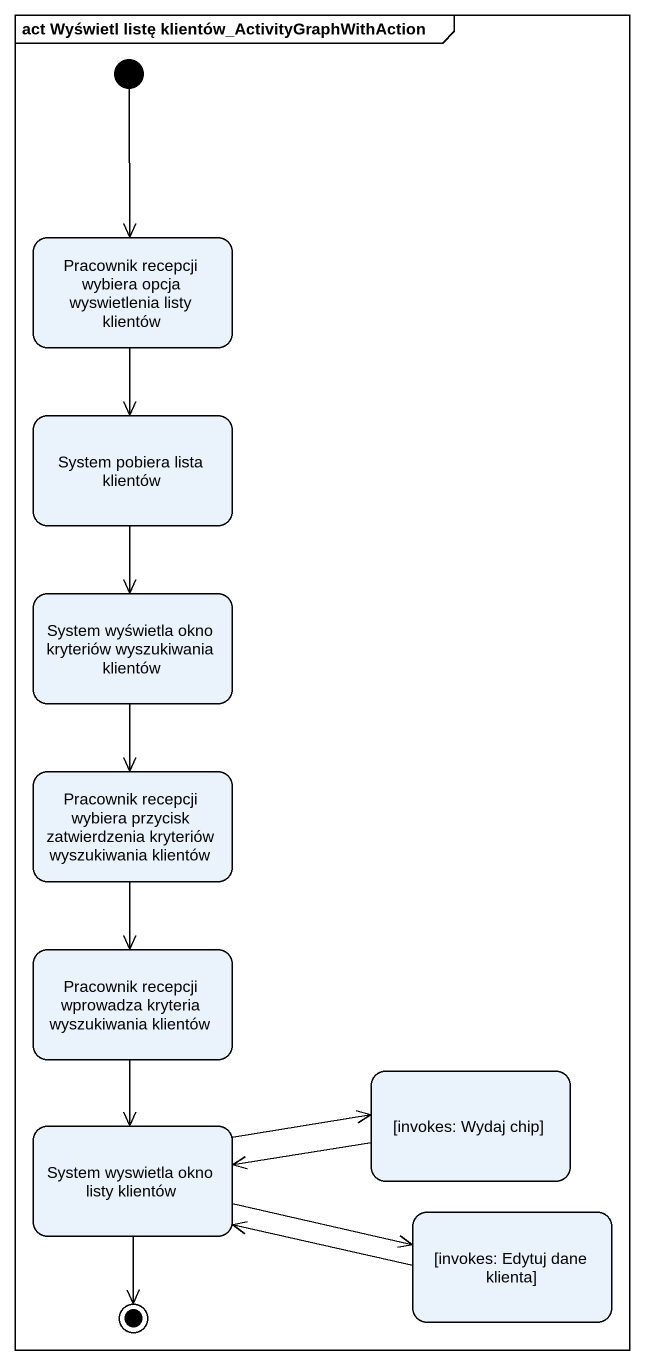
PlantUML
@startuml
mainframe act Wyświetl listę klientów_ActivityGraphWithAction
hide empty description
state "Pracownik recepcji wybiera opcja wyswietlenia listy klientów" as Pracownik_recepcji_wybiera
state "System pobiera lista klientów" as System_pobiera_lista
state "System wyświetla okno kryteriów wyszukiwania klientów" as System_wyświetla_okno
state "Pracownik recepcji wybiera przycisk zatwierdzenia kryteriów wyszukiwania klientów" as Pracownik_recepcji_wybiera_2
state "Pracownik recepcji wprowadza kryteria wyszukiwania klientów" as Pracownik_recepcji
state "[invokes: Wydaj chip]" as invokes_Wydaj_chip
state "System wyswietla okno listy klientów" as System_wyswietla_okno_listy
state "[invokes: Edytuj dane klienta]" as invokes_Edytuj_dane_klienta
[*] --> Pracownik_recepcji_wybiera
Pracownik_recepcji_wybiera --> System_pobiera_lista
System_pobiera_lista --> System_wyświetla_okno
System_wyświetla_okno --> Pracownik_recepcji_wybiera_2
Pracownik_recepcji_wybiera_2 --> Pracownik_recepcji
Pracownik_recepcji --> System_wyswietla_okno_listy
invokes_Wydaj_chip -left-> System_wyswietla_okno_listy
System_wyswietla_okno_listy -right-> invokes_Wydaj_chip
System_wyswietla_okno_listy -right-> invokes_Edytuj_dane_klienta
invokes_Edytuj_dane_klienta -left-> System_wyswietla_okno_listy
System_wyswietla_okno_listy --> [*]
@enduml
